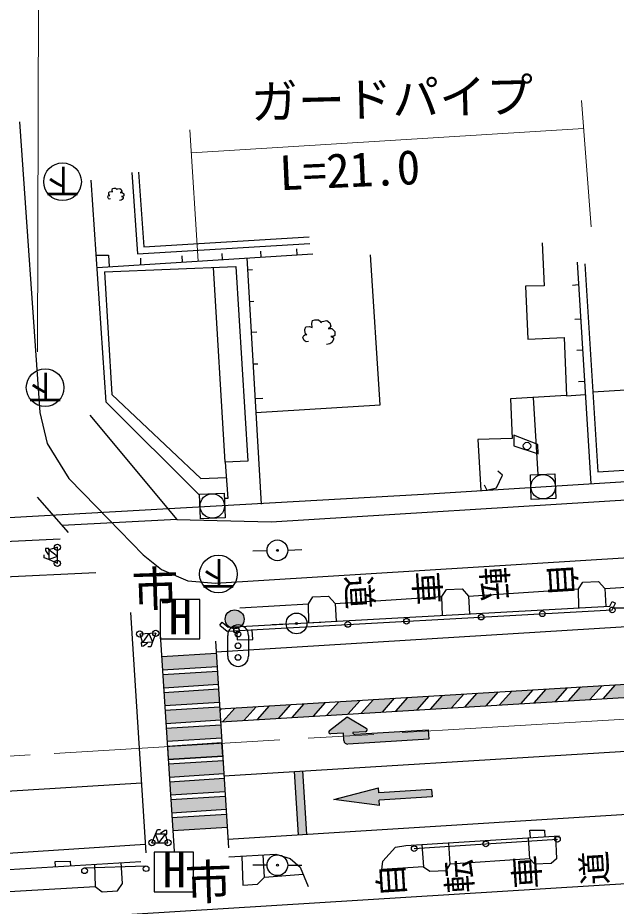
# Model space of a CAD drawing. Units: millimetres, scale not verified. Extents: x 40000 to 2497683, y 20000 to 1480199.
# Drawn here: x 170244 to 202014, y 289763 to 336905 of the extents above; entities that cross this region are included whole.
import ezdxf
from ezdxf.enums import TextEntityAlignment as Align

# ---------------------------------------------------------------- set-up
doc = ezdxf.new("R2010")
doc.units = ezdxf.units.MM
doc.header["$LTSCALE"] = 1000
doc.linetypes.add('CHAIN', pattern=[18.5, 12, -1.5, 3.5, -1.5])
for name, color, linetype, lineweight in [('M-BGD', 7, 'Continuous', 25), ('M-BGD-EXST', 7, 'Continuous', 25), ('M-BMK', 2, 'CHAIN', 13), ('M-STR-HTXT', 7, 'Continuous', 13), ('M-STR-STRC', 7, 'Continuous', 25)]:
    doc.layers.add(name, color=color, linetype=linetype, lineweight=lineweight)
doc.styles.add('@ＭＳ ゴシック', font='')
doc.styles.add('ＭＳ ゴシック', font='')
doc.styles.get('@ＭＳ ゴシック').set_extended_font_data('@MS Gothic')
doc.styles.get('ＭＳ ゴシック').set_extended_font_data('MS Gothic')

msp = doc.modelspace()

# ---------------------------------------------------------------- hatches: boundary and pattern name
at = {"layer": 'M-BGD'}
h = msp.add_hatch(color=256, dxfattribs=at)
edge = h.paths.add_edge_path()
edge.add_ellipse((184026, 308647), major_axis=(25.4, -43.1), ratio=1, start_angle=61.2222, end_angle=-118.7778)
for points in [[(185093, 304769, 0.41421), (185040, 304817, 0.41421)], [(184077, 291941, 0.41421), (184027, 291991, 0.41421)]]:
    msp.add_hatch(color=256, dxfattribs=at).paths.add_polyline_path(points)
at = {"layer": 'M-STR-STRC'}
for points in [[(181258, 304991, 1), (182258, 304991, 0.41421), (181758, 305491, 0.41421)], [(180780, 303171), (177886, 302988), (177930, 302289), (180825, 302472)], [(180840, 302223), (177946, 302039), (177990, 301341), (180885, 301524)], [(180900, 301275), (178006, 301091), (178051, 300393), (180945, 300576)], [(197596, 301242), (196466, 301173), (195817, 300442), (196946, 300509)], [(199432, 301354), (198302, 301285), (197652, 300552), (198781, 300620)], [(201269, 301466), (200139, 301397), (199487, 300662), (200616, 300730)], [(203106, 301577), (201975, 301509), (201322, 300772), (202452, 300840)], [(190250, 300796), (189120, 300727), (188476, 300001), (189605, 300069)], [(192086, 300907), (190956, 300838), (190311, 300111), (191441, 300179)], [(193923, 301019), (192793, 300950), (192146, 300221), (193276, 300289)], [(195759, 301131), (194629, 301062), (193982, 300331), (195111, 300399)], [(180961, 300327), (178066, 300143), (178111, 299445), (181005, 299628)], [(182904, 300349), (181774, 300280), (181135, 299560), (182265, 299628)], [(184740, 300460), (183610, 300392), (182970, 299670), (184100, 299738)], [(186577, 300572), (185447, 300503), (184806, 299780), (185935, 299848)], [(188413, 300684), (187283, 300615), (186641, 299891), (187770, 299958)], [(181067, 300237), (180967, 300231), (180973, 300131)], [(181021, 299379), (178126, 299195), (178171, 298497), (181065, 298680)], [(192028, 299131), (192059, 298632), (187768, 298363), (187761, 298363), (187754, 298363), (187747, 298363), (187740, 298364), (187733, 298364), (187726, 298365), (187719, 298366), (187712, 298368), (187705, 298369), (187699, 298371), (187695, 298372), (187692, 298373), (187689, 298374), (187685, 298376), (187682, 298377), (187679, 298378), (187676, 298380), (187672, 298381), (187669, 298382), (187666, 298384), (187663, 298386), (187660, 298387), (187657, 298389), (187654, 298391), (187651, 298392), (187648, 298394), (187645, 298396), (187642, 298398), (187639, 298400), (187636, 298402), (187634, 298404), (187631, 298406), (187628, 298409), (187625, 298411), (187623, 298413), (187620, 298415), (187618, 298418), (187615, 298420), (187613, 298423), (187610, 298425), (187608, 298428), (187605, 298430), (187603, 298433), (187601, 298436), (187599, 298438), (187597, 298441), (187594, 298444), (187592, 298447), (187590, 298450), (187588, 298452), (187587, 298455), (187585, 298458), (187583, 298461), (187579, 298467), (187576, 298474), (187573, 298480), (187570, 298486), (187568, 298493), (187566, 298499), (187563, 298506), (187562, 298513), (187560, 298520), (187558, 298526), (187557, 298533), (187556, 298540), (187556, 298547), (187531, 298949), (186853, 298907), (186848, 298907), (186843, 298907), (186837, 298908), (186832, 298909), (186827, 298910), (186822, 298911), (186819, 298912), (186815, 298913), (186812, 298914), (186809, 298916), (186806, 298917), (186803, 298919), (186800, 298921), (186797, 298922), (186794, 298924), (186791, 298926), (186788, 298928), (186785, 298931), (186783, 298933), (186780, 298935), (186778, 298938), (186775, 298940), (186773, 298943), (186771, 298946), (186769, 298949), (186767, 298951), (186765, 298954), (186763, 298957), (186761, 298962), (186758, 298967), (186756, 298972), (186755, 298977), (186753, 298982), (186752, 298987), (186751, 298992), (186750, 298997), (186750, 299002), (186750, 299007), (186750, 299014), (186751, 299021), (186753, 299030), (186755, 299038), (186759, 299050), (186771, 299069), (186787, 299085), (187727, 299814), (188749, 299208), (188752, 299206), (188755, 299204), (188758, 299202), (188761, 299200), (188763, 299198), (188766, 299196), (188768, 299193), (188771, 299191), (188773, 299188), (188775, 299185), (188777, 299183), (188779, 299180), (188781, 299177), (188785, 299171), (188787, 299166), (188789, 299161), (188791, 299156), (188793, 299151), (188794, 299146), (188795, 299141), (188796, 299136), (188797, 299131), (188797, 299126), (188797, 299120), (188797, 299113), (188796, 299107), (188794, 299098), (188791, 299088), (188785, 299075), (188772, 299057), (188757, 299043), (188748, 299037), (188740, 299033), (188734, 299030), (188727, 299028), (188721, 299026), (188715, 299025), (188710, 299024), (188705, 299023), (188030, 298978), (188030, 298972), (188031, 298967), (188033, 298962), (188034, 298957), (188036, 298952), (188038, 298947), (188040, 298943), (188042, 298938), (188044, 298935), (188046, 298932), (188048, 298929), (188050, 298926), (188052, 298924), (188055, 298921), (188057, 298918), (188059, 298916), (188062, 298913), (188065, 298911), (188067, 298909), (188070, 298907), (188073, 298905), (188076, 298903), (188079, 298901), (188082, 298899), (188085, 298898), (188088, 298896), (188091, 298895), (188094, 298894), (188098, 298892), (188103, 298891), (188108, 298890), (188113, 298889), (188118, 298888), (188123, 298887), (188129, 298887), (188134, 298887)], [(178231, 297549), (178187, 298247), (181081, 298431), (181125, 297732)], [(181141, 297482), (178247, 297299), (178291, 296600), (181185, 296784)], [(181201, 296534), (178307, 296351), (178351, 295652), (181245, 295836)], [(185127, 293560), (184918, 296915), (185367, 296943), (185577, 293588)], [(187029, 295429), (189391, 296054), (189409, 295780), (192214, 295958), (192240, 295561), (189434, 295383), (189452, 295108)], [(181261, 295586), (178367, 295403), (178411, 294704), (181305, 294888)], [(181321, 294638), (178427, 294455), (178471, 293756), (181365, 293940)]]:
    msp.add_hatch(color=256, dxfattribs=at).paths.add_polyline_path(points)

# ---------------------------------------------------------------- linework, layer by layer
at = {"layer": 'M-BGD'}
for p, q in [((174456, 323661), (185915, 324378)), ((181077, 324406), (181098, 324077)), ((183136, 324516), (183156, 324206)), ((185036, 324638), (185056, 324325)), ((176775, 323806), (176774, 324148)), ((178956, 324271), (178977, 323944)), ((182402, 324159), (183171, 311101)), ((199934, 323939), (200667, 312183)), ((182707, 323536), (182440, 323520)), ((199684, 322725), (200008, 322745)), ((182781, 321845), (182539, 321831)), ((199817, 320918), (200121, 320937)), ((182941, 320223), (182635, 320205)), ((199915, 319270), (200224, 319289)), ((182990, 318533), (182734, 318518)), ((200012, 317609), (200327, 317628)), ((183693, 310161), (293129, 316915)), ((183248, 316704), (182843, 316680)), ((197870, 312666), (197617, 316757)), ((174078, 315815), (178695, 310290)), ((172943, 309591), (171287, 311464)), ((178695, 310290), (172609, 309972)), ((178695, 310290), (183693, 310161)), ((183477, 308629), (182727, 308606)), ((184576, 308664), (185326, 308687)), ((194176, 306223), (200004, 306603)), ((201416, 306620), (204623, 306815)), ((187087, 305834), (192763, 306206)), ((182028, 305597), (185674, 305817)), ((201802, 305930), (201981, 305840)), ((180974, 304683), (181103, 304836)), ((184494, 304736), (183745, 304695)), ((185592, 304797), (186341, 304838)), ((191290, 292820), (198892, 293314)), ((118754, 285753), (233747, 292913)), ((152079, 290616), (176772, 292142)), ((173775, 291795), (177046, 291906)), ((183477, 291941), (182727, 291941)), ((184577, 291941), (185327, 291941)), ((191774, 291852), (189570, 291712)), ((197432, 292275), (193196, 291997)), ((183345, 291313), (185394, 291458)), ((167468, 290417), (174358, 290806))]:
    msp.add_line(p, q, dxfattribs=at)
for points in [[(170331, 331379), (171413, 315959), (171812, 314322), (172962, 312464), (174430, 310948), (176893, 308410), (177881, 307625), (179275, 307022), (180748, 306900), (227757, 309824)], [(176297, 328694), (176609, 324386), (185741, 324924)], [(176646, 328719), (176933, 324755), (185720, 325274)], [(179900, 311583), (174932, 316509), (174148, 328284)], [(175173, 327289), (175105, 327282), (175056, 327317), (175021, 327395), (175046, 327456), (175093, 327474), (175124, 327473), (175080, 327515), (175071, 327614), (175103, 327677), (175200, 327689), (175269, 327662), (175255, 327766), (175274, 327847), (175343, 327869), (175436, 327866), (175490, 327824), (175498, 327790), (175534, 327824), (175659, 327846), (175735, 327792), (175764, 327702), (175730, 327653), (175689, 327636), (175789, 327636), (175868, 327559), (175870, 327456), (175826, 327427), (175760, 327427), (175831, 327387), (175831, 327341), (175791, 327263), (175740, 327230), (175647, 327213)], [(198075, 324963), (198196, 322681), (197204, 322659), (197325, 319847), (199244, 319947), (199372, 316845), (200372, 316907)], [(174412, 324317), (175058, 324305), (175096, 323701)], [(182885, 315965), (189479, 316361), (188973, 324327)], [(174857, 323418), (181824, 323705), (182457, 313379), (181252, 313327), (180643, 323657)], [(174857, 323418), (175238, 316921), (179966, 312460), (181316, 312516)], [(200353, 323843), (201032, 312808), (216994, 313802)], [(59441, 303842), (79632, 304974), (101748, 306356), (124063, 307797), (152151, 309406), (191787, 311630), (246407, 315033), (307095, 318786), (352752, 321609), (388263, 323191)], [(185682, 319721), (185547, 319708), (185449, 319779), (185378, 319934), (185429, 320055), (185523, 320093), (185584, 320089), (185496, 320174), (185479, 320373), (185544, 320498), (185736, 320521), (185874, 320467), (185847, 320677), (185885, 320839), (186023, 320883), (186209, 320876), (186317, 320791), (186334, 320724), (186405, 320791), (186655, 320835), (186807, 320727), (186864, 320548), (186796, 320450), (186715, 320417), (186915, 320417), (187073, 320261), (187077, 320055), (186989, 319998), (186857, 319998), (186999, 319917), (186999, 319826), (186918, 319670), (186817, 319603), (186631, 319569)], [(211764, 313476), (211476, 317702), (200772, 317043)], [(199371, 316866), (196407, 316682), (196492, 314573), (194659, 314523), (194827, 311819)], [(181252, 313327), (181404, 311399), (181207, 311399)], [(194998, 312126), (195143, 311839), (195659, 311969), (195972, 312643), (195734, 312848)], [(180086, 311399), (180086, 311399), (180086, 311399)], [(201856, 305591), (203234, 305599), (203798, 305768), (204312, 306255), (204731, 307008), (204803, 307226), (204731, 308392)], [(200032, 305589), (200004, 306603), (200244, 306966), (201070, 306999), (201416, 306620), (201469, 305668)], [(192791, 305192), (192763, 306206), (193003, 306569), (193829, 306602), (194176, 306223), (194228, 305271)], [(185702, 304803), (185674, 305817), (185914, 306180), (186741, 306213), (187087, 305834), (187139, 304882)], [(180974, 304683), (181353, 304364), (201804, 305486), (201981, 305840)], [(181103, 304836), (181421, 304568), (201677, 305679), (201802, 305930)], [(181859, 304392), (181889, 303900), (182721, 303918), (182692, 304437)], [(197458, 293403), (197430, 293804), (198204, 293804), (198226, 293452)], [(189534, 291403), (189622, 292159), (190302, 292894), (190851, 292982), (198996, 293501)], [(198782, 293487), (198844, 292285), (198566, 292038), (197700, 291987), (197432, 292275), (197361, 293397)], [(191689, 293035), (191774, 291852), (192114, 291616), (193000, 291657), (193196, 291997), (193123, 293126)], [(181441, 292380), (183950, 292531), (184706, 292300), (185239, 291829), (185666, 290806)], [(182133, 292421), (182188, 290877), (182971, 290931), (183345, 291313), (183274, 292490)], [(172253, 291863), (172227, 292142), (173020, 292159), (173036, 291911)], [(174317, 291990), (174358, 290806), (174722, 290534), (175539, 290586), (175799, 290975), (175731, 292078)]]:
    msp.add_lwpolyline(points, dxfattribs=at)
for points in [[(196571, 314752), (196583, 314187), (197865, 313759), (197846, 314265)], [(197457, 312650), (198756, 312699), (198805, 311400), (197506, 311351)], [(179898, 311626), (181197, 311675), (181246, 310376), (179947, 310327)]]:
    msp.add_lwpolyline(points, close=True, dxfattribs=at)
for centre, radius in [((197279, 314184), 197), ((198131, 312025), 650), ((180572, 311001), 650), ((184026, 308647), 550), ((184026, 308647), 50), ((201804, 305486), 150), ((185043, 304767), 550), ((190882, 304887), 150), ((194844, 305104), 150), ((198089, 305282), 150), ((181859, 304392), 150), ((185043, 304767), 50), ((187765, 304716), 150), ((198892, 293314), 150), ((191290, 292820), 150), ((195091, 293067), 150), ((184027, 291941), 550), ((177060, 291756), 150), ((184027, 291941), 50), ((173789, 291646), 150)]:
    msp.add_circle(centre, radius, dxfattribs=at)
at = {"layer": 'M-BGD-EXST'}
for p, q in [((179904, 306046), (177804, 306046)), ((177804, 306046), (177804, 303946)), ((179904, 303946), (179904, 306046)), ((177804, 303946), (179904, 303946)), ((179580, 292625), (177480, 292625)), ((177480, 292625), (177480, 290525)), ((179580, 290525), (179580, 292625)), ((177480, 290525), (179580, 290525))]:
    msp.add_line(p, q, dxfattribs=at)
for centre in [(172620, 328202), (171698, 317279), (180893, 307390)]:
    msp.add_circle(centre, 1000, dxfattribs=at)
at = {"layer": 'M-BMK'}
msp.add_lwpolyline([(60328, 291273), (74309, 292015), (158924, 297056), (172179, 297867), (193090, 299120), (220209, 300785), (254912, 302950), (286789, 304850), (316499, 306642), (367187, 309802), (403949, 311682)], dxfattribs=at)
at = {"layer": 'M-STR-HTXT'}
for p, q in [((171344, 341067), (171300, 319175)), ((200685, 325812), (200164, 332508)), ((179383, 330955), (179819, 323997)), ((200279, 331037), (179460, 329734))]:
    msp.add_line(p, q, dxfattribs=at)
at = {"layer": 'M-STR-STRC'}
for p, q in [((153496, 308338), (172489, 309250)), ((172349, 308315), (171898, 308681)), ((172349, 308315), (171900, 308154)), ((151297, 306425), (174390, 307463)), ((176234, 305345), (177042, 292592)), ((177209, 304230), (176867, 303761)), ((177209, 304230), (177394, 303790)), ((177811, 304176), (178539, 292687)), ((181393, 303037), (181393, 304137)), ((182493, 304137), (182493, 303037)), ((180739, 303820), (181433, 292870)), ((180780, 303171), (177886, 302988)), ((180825, 302472), (177930, 302289)), ((180840, 302223), (177946, 302039)), ((180885, 301524), (177990, 301341)), ((180900, 301275), (178006, 301091)), ((180900, 301275), (178006, 301091)), ((196946, 300509), (197596, 301242)), ((196946, 300509), (197596, 301242)), ((197652, 300552), (198302, 301285)), ((198781, 300620), (199432, 301354)), ((199487, 300662), (200139, 301397)), ((200616, 300730), (201269, 301466)), ((200616, 300730), (201269, 301466)), ((201322, 300772), (201975, 301509)), ((189605, 300069), (190250, 300796)), ((189605, 300069), (190250, 300796)), ((190311, 300111), (190956, 300838)), ((191441, 300179), (192086, 300907)), ((192146, 300221), (192793, 300950)), ((193276, 300289), (193923, 301019)), ((193276, 300289), (193923, 301019)), ((193982, 300331), (194629, 301062)), ((195111, 300399), (195759, 301131)), ((195817, 300442), (196466, 301173)), ((180945, 300576), (178051, 300393)), ((180961, 300327), (178066, 300143)), ((182265, 299628), (182904, 300349)), ((182265, 299628), (182904, 300349)), ((182970, 299670), (183610, 300392)), ((184100, 299738), (184740, 300460)), ((184806, 299780), (185447, 300503)), ((185935, 299848), (186577, 300572)), ((185935, 299848), (186577, 300572)), ((186641, 299891), (187283, 300615)), ((187770, 299958), (188413, 300684)), ((188476, 300001), (189120, 300727)), ((180973, 300131), (181067, 300237)), ((181135, 299560), (181774, 300280)), ((181005, 299628), (178111, 299445)), ((181021, 299379), (178126, 299195)), ((181021, 299379), (178126, 299195)), ((181191, 296687), (229771, 299663)), ((186789, 299086), (187727, 299814)), ((187727, 299814), (188748, 299209)), ((187531, 298949), (186856, 298907)), ((187555, 298551), (187531, 298949)), ((188703, 299023), (188030, 298981)), ((188136, 298887), (192028, 299131)), ((192028, 299131), (192059, 298632)), ((181065, 298680), (178171, 298497)), ((181081, 298431), (178187, 298247)), ((192059, 298632), (187768, 298363)), ((181125, 297732), (178231, 297549)), ((181141, 297482), (178247, 297299)), ((181141, 297482), (178247, 297299)), ((181185, 296784), (178291, 296600)), ((181201, 296534), (178307, 296351)), ((184918, 296915), (185127, 293560)), ((185367, 296943), (185577, 293588)), ((187029, 295429), (189391, 296054)), ((189409, 295780), (189391, 296054)), ((181245, 295836), (178351, 295652)), ((181261, 295586), (178367, 295403)), ((181261, 295586), (178367, 295403)), ((192214, 295958), (189409, 295780)), ((192214, 295958), (192240, 295561)), ((189452, 295108), (187029, 295429)), ((192240, 295561), (189434, 295383)), ((189452, 295108), (189434, 295383)), ((181305, 294888), (178411, 294704)), ((181321, 294638), (178427, 294455)), ((181365, 293940), (178471, 293756)), ((177726, 293132), (177561, 293579)), ((177726, 293132), (178088, 293586)), ((151311, 291419), (177013, 293049))]:
    msp.add_line(p, q, dxfattribs=at)
for points in [[(180775, 303255), (296596, 310409), (297834, 310654), (299529, 311496), (300402, 312176), (300991, 312782), (301409, 313445)], [(172347, 307957), (172351, 308808), (171898, 308681), (171900, 308154)], [(172347, 307957), (171900, 308154), (171643, 308257), (171645, 308413)], [(171898, 308681), (171894, 308745), (171709, 308747), (171710, 308644), (171856, 308419), (171899, 308419)], [(180967, 300231), (290217, 306874), (310128, 305814), (314826, 305576), (327953, 306390), (334518, 306766)], [(181010, 299553), (223826, 302123), (229144, 302417), (237537, 302206), (256265, 301368), (264388, 301706), (293693, 303532), (334712, 305982)], [(177567, 304247), (176717, 304207), (176867, 303761), (177394, 303790)], [(177567, 304247), (177394, 303790), (177304, 303528), (177148, 303522)], [(176867, 303761), (176803, 303753), (176811, 303568), (176914, 303574), (177131, 303732), (177129, 303775)], [(181404, 293327), (296407, 300520), (297903, 300498), (299144, 300143), (300064, 299671), (301359, 298620), (301513, 298406)], [(176807, 296298), (159315, 295219), (160890, 296533), (162341, 297782), (163034, 298541), (163476, 297728), (164396, 297001), (165519, 296520), (167733, 296199), (169767, 295863)], [(177367, 293131), (177561, 293579), (177661, 293837), (177818, 293837)], [(178088, 293586), (178152, 293590), (178152, 293776), (178050, 293774), (177825, 293626), (177826, 293582)], [(177367, 293131), (178218, 293134), (178088, 293586), (177561, 293579)]]:
    msp.add_lwpolyline(points, dxfattribs=at)
msp.add_lwpolyline([(178187, 298247), (178231, 297549), (181125, 297732), (181081, 298431)], close=True, dxfattribs=at)
for centre, radius in [((172351, 308808), 165), ((172347, 307957), 165), ((181758, 304991), 500), ((176717, 304207), 165), ((177567, 304247), 165), ((181937, 304203), 150), ((181937, 303583), 150), ((181937, 302963), 150), ((177367, 293131), 165), ((178218, 293134), 165)]:
    msp.add_circle(centre, radius, dxfattribs=at)
for centre, radius, start, end in [((181943, 304137), 550, 90, 180), ((181943, 304137), 550, 360, 90), ((181943, 303037), 550, 180, 270), ((181943, 303037), 550, 270, 0), ((186850, 299007), 100, 127.793, 273.5089), ((188129, 298987), 100, 183.5773, 273.5773), ((188697, 299123), 100, 273.5773, 59.3616), ((187755, 298563), 200, 183.5773, 273.5773)]:
    msp.add_arc(centre, radius, start, end, dxfattribs=at)

# ---------------------------------------------------------------- texts
at = {"layer": 'M-BGD-EXST', "style": 'ＭＳ ゴシック'}
for p in [(172620, 328202), (171698, 317279), (180893, 307390)]:
    msp.add_text('下', height=1320, rotation=180, dxfattribs=at).set_placement(p, align=Align.MIDDLE_CENTER)
for p in [(176342, 305101), (179177, 289540)]:
    msp.add_text('市', height=1833, rotation=1.975, dxfattribs=at).set_placement(p, align=Align.BOTTOM_LEFT)
for p in [(178257, 303638), (177932, 290216)]:
    msp.add_text('H', height=1833, dxfattribs=at).set_placement(p, align=Align.BOTTOM_LEFT)
at = {"layer": 'M-STR-HTXT', "style": 'ＭＳ ゴシック'}
for s, rotation, p in [('ガードパイプ', 1.448, (182653, 330965)), ('L=21.0', 2.564, (184194, 327202))]:
    msp.add_text(s, height=1833, rotation=rotation, dxfattribs=at).set_placement(p, align=Align.BOTTOM_LEFT)
at = {"layer": 'M-STR-STRC', "style": '@ＭＳ ゴシック'}
for rotation, p in [(183.559, (200013, 308233)), (3.559, (189223, 289990))]:
    msp.add_text('自\u3000転\u3000車\u3000道', height=1320, rotation=rotation, dxfattribs=at).set_placement(p, align=Align.BOTTOM_LEFT)

doc.saveas('drawing.dxf')
